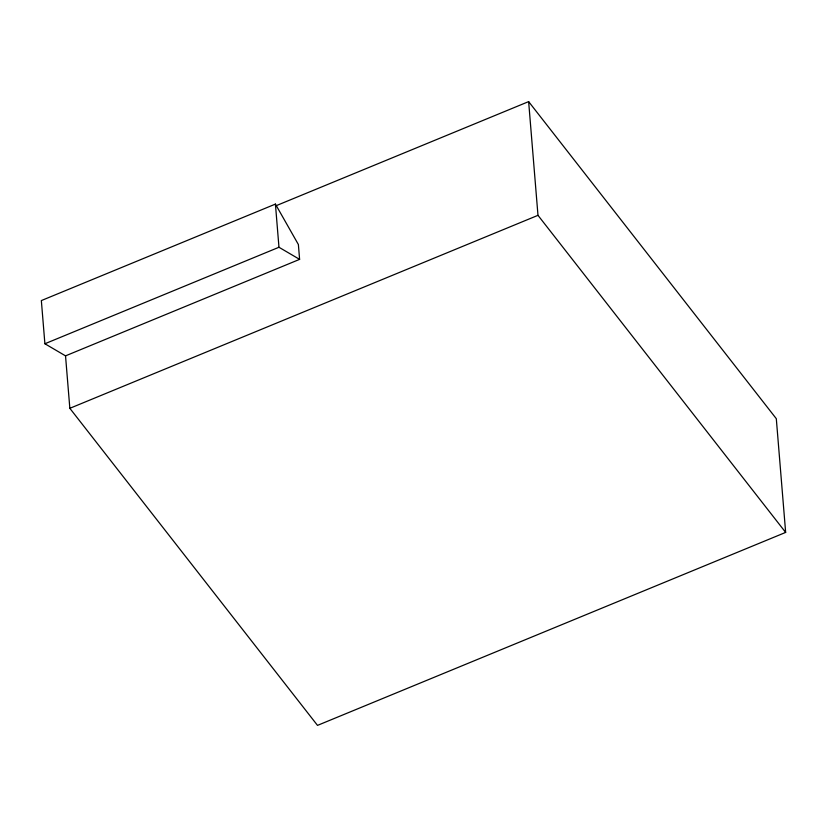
<?xml version="1.0" encoding="UTF-8"?>
<svg xmlns="http://www.w3.org/2000/svg" width="827" height="827" viewBox="0 0 827 827"><rect width="100%" height="100%" fill="white"/><g stroke="black" fill="none" stroke-linecap="round" stroke-linejoin="round"><path stroke-width="1.24" d="M275.422 204.093L41.35 300.573L44.896 343.753L65.529 355.858L299.601 259.368L298.382 244.534L275.422 204.093L278.968 247.263L299.601 259.368M275.453 205.985L528.639 101.618L776.305 418.689L785.65 532.412L317.506 725.382L69.84 408.311L65.529 355.858M44.896 343.753L278.968 247.263M69.84 408.311L537.984 215.33L528.639 101.618M537.984 215.33L785.65 532.412"/></g></svg>
